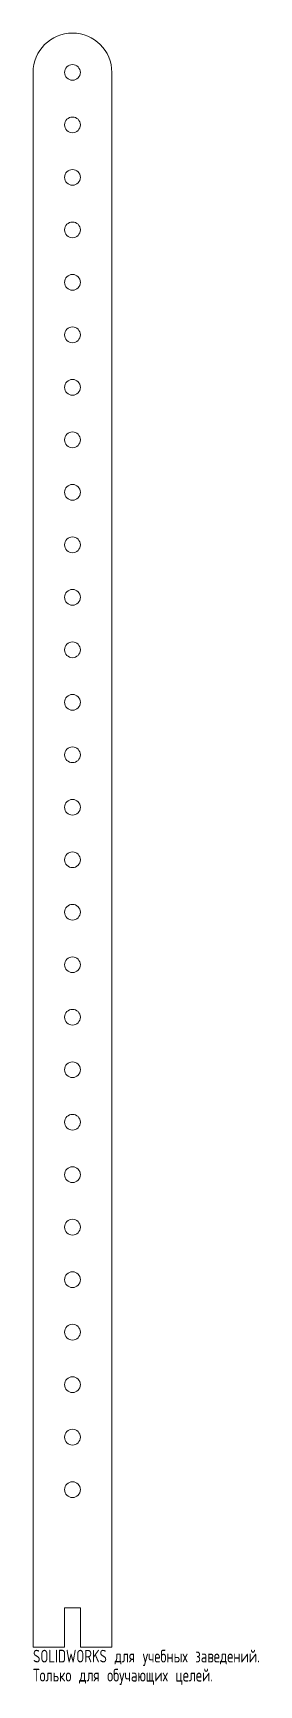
# Model space of a CAD drawing. Header units: millimetres. Extents: x -15 to 71, y -314 to 315.
import ezdxf

# ---------------------------------------------------------------- set-up
doc = ezdxf.new("R2010")
doc.units = ezdxf.units.MM
doc.styles.add('SLDTEXTSTYLE0', font='TXT', dxfattribs={"width": 0.7, "bigfont": 'bigfont'})

msp = doc.modelspace()

# ---------------------------------------------------------------- linework, layer by layer
at = {"color": 7, "linetype": 'Continuous', "lineweight": 15}
for p, q in [((-15, 300), (-15, -300)), ((15, -300), (15, 300)), ((-3, -285), (3, -285)), ((-3, -300), (-3, -285)), ((3, -285), (3, -300)), ((-15, -300), (-3, -300)), ((3, -300), (15, -300))]:
    msp.add_line(p, q, dxfattribs=at)
for centre in [(0, 300), (0, 280), (0, 260), (0, 240), (0, 220), (0, 200), (0, 180), (0, 160), (0, 140), (0, 120), (0, 100), (0, 80), (0, 60), (0, 40), (0, 20), (0, 0), (0, -20), (0, -40), (0, -60), (0, -80), (0, -100), (0, -120), (0, -140), (0, -160), (0, -180), (0, -200), (0, -220), (0, -240)]:
    msp.add_circle(centre, 3, dxfattribs=at)
msp.add_arc((0, 300), 15, 0, 180, dxfattribs=at)

# ---------------------------------------------------------------- texts
at = {"color": 7, "linetype": 'Continuous', "char_height": 4.83362, "attachment_point": 1, "style": 'SLDTEXTSTYLE0'}
for s, insert in [('SOLIDWORKS \\M+18474\\M+1847C\\M+18491 \\M+18485\\M+18489\\M+18475\\M+18471\\M+1847E\\M+1848D\\M+18487 \\M+18478\\M+18470\\M+18472\\M+18475\\M+18474\\M+18475\\M+1847E\\M+18479\\M+1847A.', (-15, -301.02)), ('\\M+18453\\M+18480\\M+1847C\\M+1848E\\M+1847B\\M+18480 \\M+18474\\M+1847C\\M+18491 \\M+18480\\M+18471\\M+18485\\M+18489\\M+18470\\M+18490\\M+1848B\\M+18479\\M+18487 \\M+18488\\M+18475\\M+1847C\\M+18475\\M+1847A.', (-15, -308.27))]:
    msp.add_mtext(s, dxfattribs=dict(at, insert=insert))

doc.saveas('drawing.dxf')
